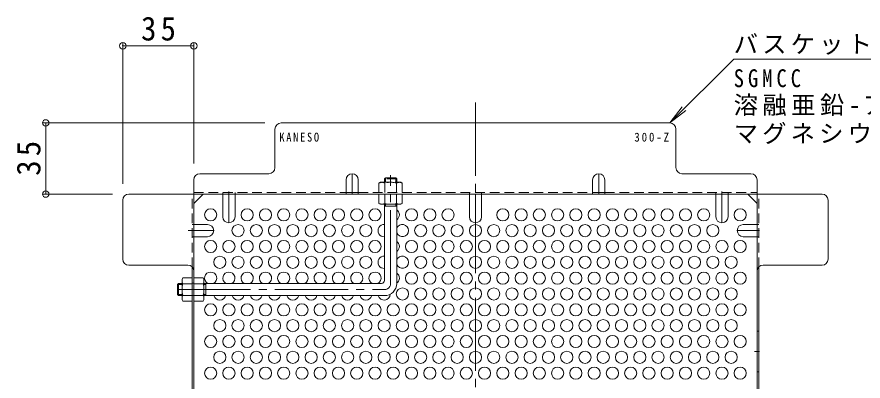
# Model space of a CAD drawing. Units: millimetres at full size, sheet at 1:4; details may follow other scales. Extents: x -1070 to 1072, y -788 to 718.
# Drawn here: x 89.2 to 506.2, y 520.4 to 699.6 of the extents above; entities that cross this region are included whole.
import ezdxf

# ---------------------------------------------------------------- set-up
doc = ezdxf.new("R2010")
doc.units = ezdxf.units.MM
doc.header["$LTSCALE"] = 4
doc.header["$PDMODE"] = 32
doc.header["$PDSIZE"] = 3.2
for name, pattern in [('CHAIN1', [8, 5, -1, 1, -1]), ('CHAIN2', [12, 9, -1, 1, -1]), ('DASHED1', [1.8, 1.2, -0.6])]:
    doc.linetypes.add(name, pattern=pattern)
for name, color, linetype, lineweight in [('4-1', 3, 'Continuous', 9), ('4-4', 7, 'Continuous', 9), ('4-5', 7, 'Continuous', 9), ('4-6', 2, 'Continuous', 9), ('4-7', 6, 'Continuous', 5), ('4-8', 2, 'Continuous', 9), ('4-9', 2, 'Continuous', 9)]:
    doc.layers.add(name, color=color, linetype=linetype, lineweight=lineweight)
doc.styles.add('ＭＳ ゴシック', font='')
doc.styles.get('ＭＳ ゴシック').set_extended_font_data('MS Gothic')

msp = doc.modelspace()

# ---------------------------------------------------------------- linework, layer by layer
at = {"layer": '4-1', "linetype": 'CHAIN2'}
for p, q in [((273.406, 568.415), (273.406, 621.648)), ((168.406, 565.415), (270.406, 565.415))]:
    msp.add_line(p, q, dxfattribs=at)
at = {"layer": '4-1', "linetype": 'DASHED1'}
for p, q in [((270.406, 619.915), (270.906, 620.415)), ((270.406, 619.915), (270.406, 618.215)), ((276.406, 619.915), (270.406, 619.915)), ((270.906, 618.215), (270.906, 620.415)), ((275.906, 618.215), (275.906, 620.415)), ((276.406, 619.915), (276.406, 618.215))]:
    msp.add_line(p, q, dxfattribs=at)
at = {"layer": '4-1'}
for p, q in [((270.406, 569.915), (270.406, 607.415)), ((276.406, 606.415), (270.406, 606.415)), ((270.906, 606.415), (270.906, 607.415)), ((275.906, 606.415), (275.906, 607.415)), ((276.406, 568.415), (276.406, 607.415)), ((170.606, 567.915), (168.406, 567.915)), ((168.906, 568.415), (170.606, 568.415)), ((168.906, 568.415), (168.906, 562.415)), ((181.406, 568.415), (268.906, 568.415)), ((182.406, 567.915), (181.406, 567.915)), ((182.406, 568.415), (182.406, 562.415)), ((170.606, 562.915), (168.406, 562.915)), ((168.906, 562.415), (168.406, 562.915)), ((168.906, 562.415), (170.606, 562.415)), ((182.406, 562.915), (181.406, 562.915)), ((181.406, 562.415), (270.406, 562.415))]:
    msp.add_line(p, q, dxfattribs=at)
at = {"layer": '4-1', "linetype": 'DASHED1'}
msp.add_lwpolyline([(276.406, 619.915), (275.906, 620.415), (270.906, 620.415)], dxfattribs=at)
at = {"layer": '4-1'}
msp.add_lwpolyline([(168.906, 568.415), (168.406, 567.915), (168.406, 562.915)], dxfattribs=at)
for centre, radius in [((268.906, 569.915), 1.5), ((270.406, 568.415), 6)]:
    msp.add_arc(centre, radius, 270, 0, dxfattribs=at)
at = {"layer": '4-1', "linetype": 'CHAIN2'}
msp.add_arc((270.406, 568.415), 3, 270, 0, dxfattribs=at)
at = {"layer": '4-4'}
for p, q in [((141.403, 686.615), (141.403, 617.415)), ((141.403, 685.415), (176.406, 685.415)), ((176.406, 686.615), (176.406, 627.415)), ((102.203, 647.415), (211.407, 647.415)), ((103.403, 647.415), (103.403, 612.415)), ((102.203, 612.415), (136.403, 612.415))]:
    msp.add_line(p, q, dxfattribs=at)
for p in [(141.403, 685.415), (176.406, 685.415), (103.403, 647.415), (103.403, 612.415)]:
    msp.add_point(p, dxfattribs=at)
at = {"layer": '4-5'}
for p, q in [((442.478, 678.888), (411.005, 647.415)), ((538.478, 678.888), (442.478, 678.888)), ((411.005, 647.415), (417.093, 655.349)), ((411.005, 647.415), (418.939, 653.503))]:
    msp.add_line(p, q, dxfattribs=at)
at = {"layer": '4-6'}
for centre in [(184.706, 602.217), (202.706, 602.217), (211.706, 602.217), (220.706, 602.217), (229.706, 602.217), (238.706, 602.217), (247.706, 602.217), (256.706, 602.217), (265.706, 602.217), (283.706, 602.217), (292.706, 602.217), (301.706, 602.217), (328.706, 602.217), (337.706, 602.217), (346.706, 602.217), (355.706, 602.217), (364.706, 602.217), (373.706, 602.217), (382.706, 602.217), (391.706, 602.217), (400.706, 602.217), (409.706, 602.217), (418.706, 602.217), (427.706, 602.217), (445.706, 602.217), (198.206, 594.422), (207.206, 594.422), (216.206, 594.422), (225.206, 594.422), (234.206, 594.422), (243.206, 594.422), (252.206, 594.422), (261.206, 594.422), (288.206, 594.422), (297.206, 594.422), (306.206, 594.422), (315.206, 594.422), (324.206, 594.422), (333.206, 594.422), (342.206, 594.422), (351.206, 594.422), (360.206, 594.422), (369.206, 594.422), (378.206, 594.422), (387.206, 594.422), (396.206, 594.422), (405.206, 594.422), (414.206, 594.422), (423.206, 594.422), (432.206, 594.422), (184.706, 586.628), (193.706, 586.628), (202.706, 586.628), (211.706, 586.628), (220.706, 586.628), (229.706, 586.628), (238.706, 586.628), (247.706, 586.628), (256.706, 586.628), (265.706, 586.628), (283.706, 586.628), (292.706, 586.628), (301.706, 586.628), (310.706, 586.628), (319.706, 586.628), (328.706, 586.628), (337.706, 586.628), (346.706, 586.628), (355.706, 586.628), (364.706, 586.628), (373.706, 586.628), (382.706, 586.628), (391.706, 586.628), (400.706, 586.628), (409.706, 586.628), (418.706, 586.628), (427.706, 586.628), (436.706, 586.628), (445.706, 586.628), (189.206, 578.834), (198.206, 578.834), (207.206, 578.834), (216.206, 578.834), (225.206, 578.834), (234.206, 578.834), (243.206, 578.834), (252.206, 578.834), (261.206, 578.834), (288.206, 578.834), (297.206, 578.834), (306.206, 578.834), (315.206, 578.834), (324.206, 578.834), (333.206, 578.834), (342.206, 578.834), (351.206, 578.834), (360.206, 578.834), (369.206, 578.834), (378.206, 578.834), (387.206, 578.834), (396.206, 578.834), (405.206, 578.834), (414.206, 578.834), (423.206, 578.834), (432.206, 578.834), (441.206, 578.834), (283.706, 571.04), (292.706, 571.04), (301.706, 571.04), (310.706, 571.04), (319.706, 571.04), (328.706, 571.04), (337.706, 571.04), (346.706, 571.04), (355.706, 571.04), (364.706, 571.04), (373.706, 571.04), (382.706, 571.04), (391.706, 571.04), (400.706, 571.04), (409.706, 571.04), (418.706, 571.04), (427.706, 571.04), (436.706, 571.04), (445.706, 571.04), (279.206, 563.245), (288.206, 563.245), (297.206, 563.245), (306.206, 563.245), (315.206, 563.245), (324.206, 563.245), (333.206, 563.245), (342.206, 563.245), (351.206, 563.245), (360.206, 563.245), (369.206, 563.245), (378.206, 563.245), (387.206, 563.245), (396.206, 563.245), (405.206, 563.245), (414.206, 563.245), (423.206, 563.245), (432.206, 563.245), (441.206, 563.245), (184.706, 555.451), (193.706, 555.451), (202.706, 555.451), (211.706, 555.451), (220.706, 555.451), (229.706, 555.451), (238.706, 555.451), (247.706, 555.451), (256.706, 555.451), (265.706, 555.451), (274.706, 555.451), (283.706, 555.451), (292.706, 555.451), (301.706, 555.451), (310.706, 555.451), (319.706, 555.451), (328.706, 555.451), (337.706, 555.451), (346.706, 555.451), (355.706, 555.451), (364.706, 555.451), (373.706, 555.451), (382.706, 555.451), (391.706, 555.451), (400.706, 555.451), (409.706, 555.451), (418.706, 555.451), (427.706, 555.451), (436.706, 555.451), (445.706, 555.451), (189.206, 547.657), (198.206, 547.657), (207.206, 547.657), (216.206, 547.657), (225.206, 547.657), (234.206, 547.657), (243.206, 547.657), (252.206, 547.657), (261.206, 547.657), (270.206, 547.657), (279.206, 547.657), (288.206, 547.657), (297.206, 547.657), (306.206, 547.657), (315.206, 547.657), (324.206, 547.657), (333.206, 547.657), (342.206, 547.657), (351.206, 547.657), (360.206, 547.657), (369.206, 547.657), (378.206, 547.657), (387.206, 547.657), (396.206, 547.657), (405.206, 547.657), (414.206, 547.657), (423.206, 547.657), (432.206, 547.657), (441.206, 547.657), (184.706, 539.863), (193.706, 539.863), (202.706, 539.863), (211.706, 539.863), (220.706, 539.863), (229.706, 539.863), (238.706, 539.863), (247.706, 539.863), (256.706, 539.863), (265.706, 539.863), (274.706, 539.863), (283.706, 539.863), (292.706, 539.863), (301.706, 539.863), (310.706, 539.863), (319.706, 539.863), (328.706, 539.863), (337.706, 539.863), (346.706, 539.863), (355.706, 539.863), (364.706, 539.863), (373.706, 539.863), (382.706, 539.863), (391.706, 539.863), (400.706, 539.863), (409.706, 539.863), (418.706, 539.863), (427.706, 539.863), (436.706, 539.863), (445.706, 539.863), (189.206, 532.069), (198.206, 532.069), (207.206, 532.069), (216.206, 532.069), (225.206, 532.069), (234.206, 532.069), (243.206, 532.069), (252.206, 532.069), (261.206, 532.069), (270.206, 532.069), (279.206, 532.069), (288.206, 532.069), (297.206, 532.069), (306.206, 532.069), (315.206, 532.069), (324.206, 532.069), (333.206, 532.069), (342.206, 532.069), (351.206, 532.069), (360.206, 532.069), (369.206, 532.069), (378.206, 532.069), (387.206, 532.069), (396.206, 532.069), (405.206, 532.069), (414.206, 532.069), (423.206, 532.069), (432.206, 532.069), (441.206, 532.069), (184.706, 524.274), (193.706, 524.274), (202.706, 524.274), (211.706, 524.274), (220.706, 524.274), (229.706, 524.274), (238.706, 524.274), (247.706, 524.274), (256.706, 524.274), (265.706, 524.274), (274.706, 524.274), (283.706, 524.274), (292.706, 524.274), (301.706, 524.274), (310.706, 524.274), (319.706, 524.274), (328.706, 524.274), (337.706, 524.274), (346.706, 524.274), (355.706, 524.274), (364.706, 524.274), (373.706, 524.274), (382.706, 524.274), (391.706, 524.274), (400.706, 524.274), (409.706, 524.274), (418.706, 524.274), (427.706, 524.274), (436.706, 524.274), (445.706, 524.274)]:
    msp.add_circle(centre, 3, dxfattribs=at)
for centre, start, end in [((274.706, 602.217), 304.51811, 55.48189), ((270.206, 594.422), 86.17745, 273.82255), ((279.206, 594.422), 201.03947, 158.96053), ((274.706, 586.628), 304.51811, 55.48189), ((270.206, 578.834), 86.17745, 273.82255), ((279.206, 578.834), 201.03947, 158.96053), ((184.706, 571.04), 298.98011, 241.01989), ((193.706, 571.04), 298.98011, 241.01989), ((202.706, 571.04), 298.98011, 241.01989), ((211.706, 571.04), 298.98011, 241.01989), ((220.706, 571.04), 298.98011, 241.01989), ((229.706, 571.04), 298.98011, 241.01989), ((238.706, 571.04), 298.98011, 241.01989), ((247.706, 571.04), 298.98011, 241.01989), ((256.706, 571.04), 298.98011, 241.01989), ((265.706, 571.04), 298.98011, 241.01989), ((274.706, 571.04), 302.9342, 55.48189), ((270.206, 563.245), 196.06405, 357.35544), ((189.206, 563.245), 196.06405, 343.93595), ((198.206, 563.245), 196.06405, 343.93595), ((207.206, 563.245), 196.06405, 343.93595), ((216.206, 563.245), 196.06405, 343.93595), ((225.206, 563.245), 196.06405, 343.93595), ((234.206, 563.245), 196.06405, 343.93595), ((243.206, 563.245), 196.06405, 343.93595), ((252.206, 563.245), 196.06405, 343.93595), ((261.206, 563.245), 196.06405, 343.93595)]:
    msp.add_arc(centre, 3, start, end, dxfattribs=at)
at = {"layer": '4-7', "color": 2, "linetype": 'CHAIN2', "lineweight": 9}
msp.add_line((315.206, 657.415), (315.206, 289.808), dxfattribs=at)
at = {"layer": '4-7', "color": 2, "lineweight": 9}
for p, q in [((411.005, 647.415), (219.407, 647.415)), ((216.407, 625.415), (216.407, 644.415)), ((414.005, 625.415), (414.005, 644.415)), ((179.406, 622.415), (213.407, 622.415)), ((451.006, 622.415), (417.005, 622.415)), ((176.406, 619.415), (176.406, 327.808)), ((454.006, 327.808), (454.006, 619.415)), ((251.456, 613.215), (257.456, 613.215)), ((372.956, 613.215), (378.956, 613.215)), ((141.403, 580.414), (141.403, 609.415)), ((144.403, 612.415), (486.01, 612.415)), ((176.406, 607.803), (181.018, 612.415)), ((454.006, 607.803), (449.394, 612.415)), ((489.01, 580.414), (489.01, 609.415)), ((173.406, 577.414), (144.403, 577.414)), ((175.606, 576.454), (175.606, 492.073)), ((454.806, 576.459), (454.806, 492.073)), ((457.006, 577.414), (486.01, 577.414))]:
    msp.add_line(p, q, dxfattribs=at)
at = {"layer": '4-7', "color": 2, "linetype": 'DASHED1', "lineweight": 9}
for p, q in [((176.406, 613.215), (251.456, 613.215)), ((190.706, 612.415), (190.706, 613.215)), ((196.706, 612.415), (196.706, 613.215)), ((257.456, 613.215), (372.956, 613.215)), ((312.206, 612.415), (312.206, 613.215)), ((318.206, 612.415), (318.206, 613.215)), ((378.956, 613.215), (454.006, 613.215)), ((433.706, 612.415), (433.706, 613.215)), ((439.706, 612.415), (439.706, 613.215)), ((175.606, 576.454), (175.606, 612.415)), ((454.806, 576.459), (454.806, 612.415)), ((176.406, 597.422), (175.606, 597.422)), ((454.006, 597.422), (454.806, 597.422)), ((176.406, 591.422), (175.606, 591.422)), ((454.006, 591.422), (454.806, 591.422)), ((175.606, 568.615), (176.406, 568.615)), ((175.606, 562.415), (176.406, 562.415))]:
    msp.add_line(p, q, dxfattribs=at)
at = {"layer": '4-7', "color": 2, "lineweight": 9}
for centre, start, end in [((219.407, 644.415), 90, 180), ((411.005, 644.415), 0, 90), ((179.406, 619.415), 90, 180), ((213.407, 625.415), 270, 0), ((417.005, 625.415), 180, 270), ((451.006, 619.415), 0, 90), ((144.403, 609.415), 90, 180), ((486.01, 609.415), 0, 90), ((144.403, 580.414), 180, 270), ((486.01, 580.414), 270, 0), ((173.406, 574.414), 0, 90), ((457.006, 574.414), 90, 180)]:
    msp.add_arc(centre, 3, start, end, dxfattribs=at)
at = {"layer": '4-8', "linetype": 'CHAIN1'}
for p, q in [((254.456, 612.415), (254.456, 622.415)), ((375.956, 612.415), (375.956, 622.415)), ((193.706, 613.615), (193.706, 598.265)), ((436.706, 613.615), (436.706, 598.265)), ((315.206, 612.415), (315.206, 598.265)), ((173.699, 594.422), (186.206, 594.422)), ((455.206, 594.422), (444.206, 594.422)), ((452.66, 534.907), (455.206, 534.907))]:
    msp.add_line(p, q, dxfattribs=at)
at = {"layer": '4-8'}
for p, q in [((251.456, 619.415), (251.456, 612.415)), ((257.456, 619.415), (257.456, 612.415)), ((372.956, 619.415), (372.956, 612.415)), ((378.956, 619.415), (378.956, 612.415)), ((190.706, 601.265), (190.706, 612.415)), ((196.706, 601.265), (196.706, 612.415)), ((312.206, 601.265), (312.206, 612.415)), ((318.206, 601.265), (318.206, 612.415)), ((433.706, 601.265), (433.706, 612.415)), ((439.706, 601.265), (439.706, 612.415)), ((183.206, 597.422), (176.406, 597.422)), ((447.206, 597.422), (454.006, 597.422)), ((183.206, 591.422), (176.406, 591.422)), ((447.206, 591.422), (454.006, 591.422)), ((454.806, 544.907), (454.006, 544.907)), ((454.806, 524.907), (454.006, 524.907))]:
    msp.add_line(p, q, dxfattribs=at)
for centre, start, end in [((254.456, 619.415), 0, 180), ((375.956, 619.415), 0, 180), ((193.706, 601.265), 180, 0), ((315.206, 601.265), 180, 0), ((436.706, 601.265), 180, 0), ((183.206, 594.422), 270, 90), ((447.206, 594.422), 90, 270)]:
    msp.add_arc(centre, 3, start, end, dxfattribs=at)
at = {"layer": '4-9', "linetype": 'DASHED1'}
for p, q in [((268.406, 618.215), (267.656, 617.782)), ((267.656, 613.215), (267.656, 617.782)), ((268.406, 618.215), (278.406, 618.215)), ((270.543, 617.782), (270.543, 613.215)), ((276.27, 617.782), (276.27, 613.215)), ((278.406, 618.215), (279.156, 617.782)), ((279.156, 613.215), (279.156, 617.782))]:
    msp.add_line(p, q, dxfattribs=at)
at = {"layer": '4-9'}
for p, q in [((267.656, 612.415), (267.656, 607.848)), ((270.543, 607.848), (270.543, 612.415)), ((276.27, 607.848), (276.27, 612.415)), ((279.156, 612.415), (279.156, 607.848)), ((268.406, 607.415), (267.656, 607.848)), ((278.406, 607.415), (268.406, 607.415)), ((278.406, 607.415), (279.156, 607.848)), ((170.606, 570.415), (171.039, 571.165)), ((170.606, 570.415), (170.606, 560.415)), ((175.606, 571.165), (171.039, 571.165)), ((171.039, 568.279), (175.606, 568.279)), ((175.606, 571.165), (175.606, 559.665)), ((176.406, 571.165), (180.973, 571.165)), ((176.406, 571.165), (176.406, 559.665)), ((180.973, 568.279), (176.406, 568.279)), ((181.406, 570.415), (180.973, 571.165)), ((181.406, 570.415), (181.406, 560.415)), ((170.606, 560.415), (171.039, 559.665)), ((171.039, 562.552), (175.606, 562.552)), ((175.606, 559.665), (171.039, 559.665)), ((180.973, 562.552), (176.406, 562.552)), ((176.406, 559.665), (180.973, 559.665)), ((181.406, 560.415), (180.973, 559.665))]:
    msp.add_line(p, q, dxfattribs=at)
at = {"layer": '4-9', "linetype": 'DASHED1'}
for centre, radius, start, end in [((269.301, 614.933), 3.29, 93.92075, 120), ((269.066, 615.48), 2.735, 57.31491, 89.78969), ((273.406, 608.533), 9.683, 72.79973, 107.20026), ((277.746, 615.48), 2.735, 90.2103, 122.68507), ((277.511, 614.933), 3.29, 59.99998, 86.07924)]:
    msp.add_arc(centre, radius, start, end, dxfattribs=at)
at = {"layer": '4-9'}
for centre, radius, start, end in [((269.301, 610.697), 3.29, 239.99998, 266.07924), ((269.066, 610.15), 2.735, 270.2103, 302.68507), ((273.406, 617.098), 9.683, 252.79973, 287.20026), ((277.746, 610.15), 2.735, 237.31491, 269.78969), ((277.511, 610.697), 3.29, 273.92075, 300), ((173.888, 569.52), 3.29, 150, 176.07925), ((173.341, 569.755), 2.735, 180.21031, 212.68509), ((180.289, 565.415), 9.683, 162.79974, 197.20027), ((178.124, 569.52), 3.29, 3.92075, 30), ((178.671, 569.755), 2.735, 327.31491, 359.78969), ((171.724, 565.415), 9.683, 342.79973, 17.20026), ((173.341, 561.075), 2.735, 147.31493, 179.7897), ((173.888, 561.31), 3.29, 183.92076, 210.00002), ((178.671, 561.075), 2.735, 0.2103, 32.68507), ((178.124, 561.31), 3.29, 329.99998, 356.07924)]:
    msp.add_arc(centre, radius, start, end, dxfattribs=at)

# ---------------------------------------------------------------- texts
at = {"layer": '4-4', "color": 2, "insert": (150.404, 687.815), "char_height": 11.73, "attachment_point": 7, "style": 'ＭＳ ゴシック'}
msp.add_mtext('\\T1.27;\\W0.95;35', dxfattribs=at)
at = {"layer": '4-4', "color": 2, "insert": (101.003, 621.415), "char_height": 11.73, "attachment_point": 7, "rotation": 90, "style": 'ＭＳ ゴシック'}
msp.add_mtext('\\T1.27;\\W0.95;35', dxfattribs=at)
at = {"layer": '4-5', "char_height": 8.798, "attachment_point": 7, "style": 'ＭＳ ゴシック'}
for s, insert in [('\\T1.17;バスケット本体', (442.478, 680.888)), ('\\T1.38;\\W0.85;SGMCC', (442.478, 664.888)), ('\\T1.18;溶融亜鉛-アルミニウム-', (442.478, 650.888)), ('\\T1.17;マグネシウム合金めっき鋼板', (442.478, 636.888))]:
    msp.add_mtext(s, dxfattribs=dict(at, insert=insert))
at = {"layer": '4-5', "color": 6, "char_height": 4.399, "attachment_point": 7, "style": 'ＭＳ ゴシック'}
for s, insert in [('\\T1.34;\\W0.85;KANESO', (218.563, 638.165)), ('\\T1.34;\\W0.9;300-Z', (393.505, 638.165))]:
    msp.add_mtext(s, dxfattribs=dict(at, insert=insert))

doc.saveas('drawing.dxf')
